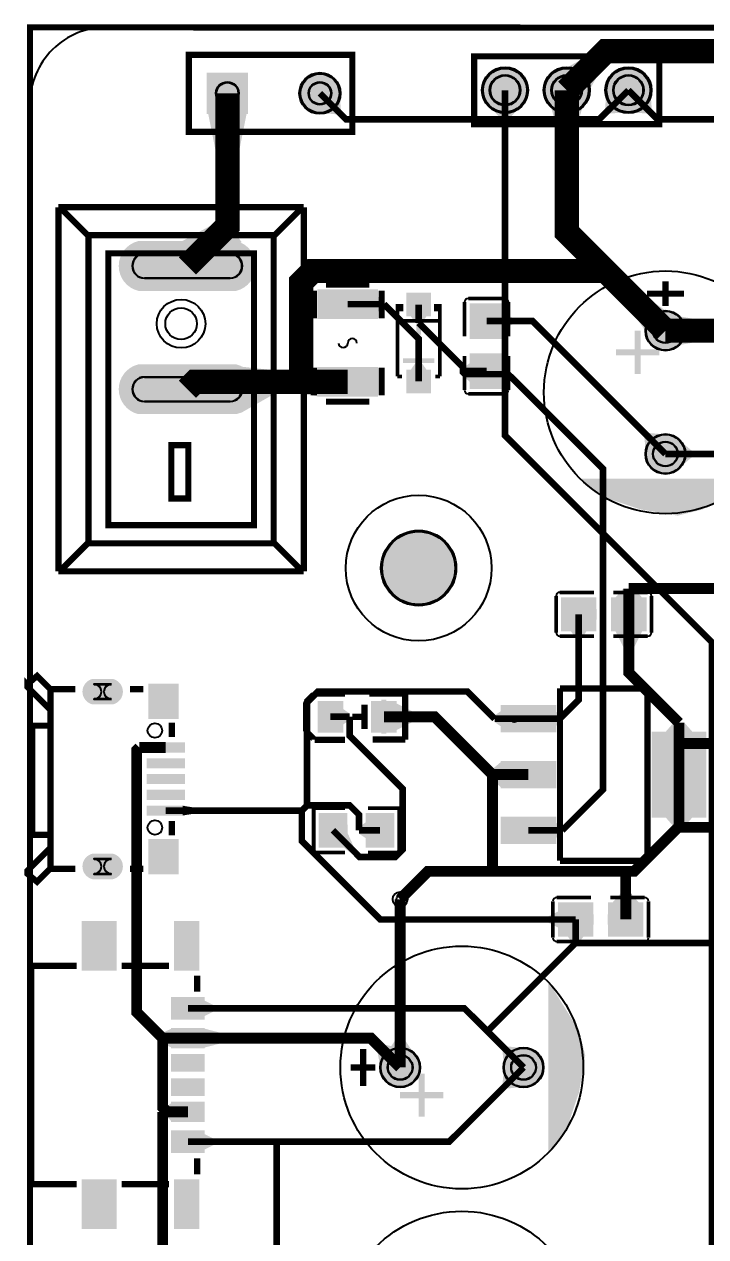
# Model space of a CAD drawing. Header units: millimetres. Extents: x 0 to 114, y -5 to 100.
# Drawn here: x -0.23 to 27.82, y 50.18 to 100.13 of the extents above; entities that cross this region are included whole.
import ezdxf

# ---------------------------------------------------------------- set-up
doc = ezdxf.new("R2010")
doc.units = ezdxf.units.MM
for name, color, linetype, true_color in [('BoardOutLine', 7, 'Continuous', 0xff00ff), ('BottomLayer', 7, 'Continuous', 0x0000ff), ('BottomSolderMaskLayer', 7, 'Continuous', 0xaa00ff), ('Document', 7, 'Continuous', 0xffffff), ('Hole', 7, 'Continuous', 0x222222), ('Multi-Layer', 7, 'Continuous', 0xc0c0c0), ('TopLayer', 7, 'Continuous', 0xff0000), ('TopPasteMaskLayer', 7, 'Continuous', 0x808080), ('TopSilkLayer', 7, 'Continuous', 0xffcc00), ('TopSolderMaskLayer', 7, 'Continuous', 0x800080)]:
    doc.layers.add(name, color=color, linetype=linetype, true_color=true_color)

msp = doc.modelspace()

# ---------------------------------------------------------------- hatches: boundary and pattern name
at = {"layer": 'BottomLayer'}
for points in [[(8.928074599999832, 96.48192540000002), (7.3279254000000265, 96.48192540000002), (7.6280619599998545, 94.9819283999999), (8.62805995999986, 94.9819283999999)], [(20.233058340000184, 96.81377639999994), (18.883061039999916, 96.81363923999993), (19.423123460000056, 96.18369383999993), (19.693125460000033, 96.18372177999993)], [(22.773058340000148, 96.81377639999994), (21.423061040000107, 96.81363923999993), (21.598125460000006, 96.18365827999992), (22.59812346000001, 96.18375987999991)], [(6.227000499999917, 91.16999799999996), (8.726794840000025, 91.13829625999995), (8.481613719999928, 91.46750819999988), (7.420955440000057, 91.82106095999995)], [(25.36356624000007, 87.45299755999997), (26.212195479999878, 88.30142106000005), (25.745544140000106, 88.62674679999998), (25.038354800000093, 87.91972764000002)], [(15.011308559999975, 63.881231139999954), (15.4688133599999, 63.881231139999954), (15.465066859999865, 63.66772889999993), (15.015055060000009, 63.66772889999993)], [(15.840029280000067, 57.67911501999993), (14.640031680000106, 57.67918359999999), (15.015055060000009, 58.23916215999998), (15.465066859999865, 58.23913421999998)]]:
    msp.add_hatch(color=256, dxfattribs=at).paths.add_polyline_path(points)
at = {"layer": 'BottomSolderMaskLayer'}
for points in [[(7.277099999999905, 98.13289999999995), (8.978899999999953, 98.13289999999995), (8.978899999999953, 96.43110000000001), (7.277099999999905, 96.43110000000001)], [(11.087099999999989, 97.28199999999993, 1), (12.788899999999988, 97.28199999999993, 1)], [(18.607201799999878, 97.40899999999999, 1), (20.50879819999988, 97.40899999999999, 1)], [(21.14720180000007, 97.40899999999999, 1), (23.04879820000007, 97.40899999999999, 1)], [(23.687201800000032, 97.40899999999999, 1), (25.588798200000035, 97.40899999999999, 1)], [(4.460070666666638, 89.14460199999996, -0.7853981633974483), (4.460070666666638, 91.19539799999995), (8.493929333333313, 91.19539799999995, -0.7853981633974483), (8.493929333333313, 89.14460199999996)], [(25.33660159999992, 87.50299999999993, 1), (26.987398399999922, 87.50299999999993, 1)], [(4.460070666666638, 84.06460199999992, -0.7853981633974483), (4.460070666666638, 86.11539799999991), (8.493929333333313, 86.11539799999991, -0.7853981633974483), (8.493929333333313, 84.06460199999992)], [(25.33660159999992, 82.423, 1), (26.987398399999922, 82.423, 1)], [(14.451203000000067, 77.72399999999993, 1), (17.552797000000066, 77.72399999999993, 1)], [(3.413709199999971, 73.15695299999993, -0.7853981633974483), (3.413709199999971, 72.10615499999994), (2.5730707999999822, 72.10615499999994, -0.7853981633974483), (2.5730707999999822, 73.15695299999993)], [(3.413709199999971, 65.95706899999993, -0.7853981633974483), (3.413709199999971, 64.90627099999995), (2.5730707999999822, 64.90627099999995, -0.7853981633974483), (2.5730707999999822, 65.95706899999993)], [(14.414601599999896, 57.14999999999998, 1), (16.065398399999896, 57.14999999999998, 1)], [(19.49460160000005, 57.14999999999998, 1), (21.14539840000005, 57.14999999999998, 1)]]:
    msp.add_hatch(color=256, dxfattribs=at).paths.add_polyline_path(points)
at = {"layer": 'Document'}
for points in [[(16.09801200000004, 88.10299879999991), (15.905987999999866, 88.10299879999991), (15.905987999999866, 87.3350044), (16.09801200000004, 87.3350044)], [(25.146000000000072, 87.50299999999993), (25.146000000000072, 85.72499999999991), (24.89199999999994, 85.72499999999991), (24.89199999999994, 87.50299999999993)], [(16.09801200000004, 85.88700119999999), (15.905987999999866, 85.88700119999999), (15.905987999999866, 86.65499559999989), (16.09801200000004, 86.65499559999989)], [(25.399999999999977, 86.74099999999999), (24.129999999999995, 86.74099999999999), (24.129999999999995, 86.48699999999997), (25.908000000000015, 86.48699999999997), (25.908000000000015, 86.74099999999999)], [(16.642003799999998, 86.17501179999988), (15.361996199999908, 86.17501179999988), (15.361996199999908, 86.36701039999991), (16.642003799999998, 86.36701039999991)], [(14.469541800000002, 72.29833139999994), (14.669541399999957, 72.29833139999994), (14.669541399999957, 70.89833420000002), (14.469541800000002, 70.89833420000002)], [(11.869546999999898, 71.5983581999999), (12.869544999999903, 71.5983581999999), (12.869544999999903, 71.74834520000002), (11.869546999999898, 71.74834520000002)], [(14.104188200000067, 71.5041496), (15.104186199999845, 71.5041496), (15.104186199999845, 71.6541365999999), (14.104188200000067, 71.6541365999999)], [(16.002000000000066, 56.38799999999992), (16.002000000000066, 55.11799999999994), (16.255999999999972, 55.11799999999994), (16.255999999999972, 56.89599999999996), (16.002000000000066, 56.89599999999996)], [(15.239999999999895, 56.1339999999999), (17.017999999999915, 56.1339999999999), (17.017999999999915, 55.879999999999995), (15.239999999999895, 55.879999999999995)]]:
    msp.add_hatch(color=256, dxfattribs=at).paths.add_polyline_path(points)
at = {"layer": 'Multi-Layer'}
for points in [[(7.327899999999886, 98.08209999999997), (8.928099999999972, 98.08209999999997), (8.928099999999972, 96.48189999999988), (7.327899999999886, 96.48189999999988)], [(11.137899999999988, 97.28199999999993, 1), (12.738099999999989, 97.28199999999993, 1)], [(4.477003999999965, 89.17000199999995, -0.7853981633974483), (4.477003999999965, 91.16999799999996), (8.476995999999986, 91.16999799999996, -0.7853981633974483), (8.476995999999986, 89.17000199999995)], [(25.36200159999992, 87.50299999999993, 1), (26.96199839999992, 87.50299999999993, 1)], [(4.477003999999965, 84.09000199999991, -0.7853981633974483), (4.477003999999965, 86.08999799999992), (8.476995999999986, 86.08999799999992, -0.7853981633974483), (8.476995999999986, 84.09000199999991)], [(25.36200159999992, 82.423, 1), (26.96199839999992, 82.423, 1)], [(3.3933891999998878, 73.13155299999994, -0.7853981633974483), (3.3933891999998878, 72.13155499999993), (2.593390799999952, 72.13155499999993, -0.7853981633974483), (2.593390799999952, 73.13155299999994)], [(3.3933891999998878, 65.93166899999994, -0.7853981633974483), (3.3933891999998878, 64.93167099999994), (2.593390799999952, 64.93167099999994, -0.7853981633974483), (2.593390799999952, 65.93166899999994)], [(14.440001599999896, 57.14999999999998, 1), (16.039998399999895, 57.14999999999998, 1)], [(19.52000160000005, 57.14999999999998, 1), (21.11999840000005, 57.14999999999998, 1)]]:
    msp.add_hatch(color=256, dxfattribs=at).paths.add_polyline_path(points)
at = {"layer": 'TopLayer'}
for points in [[(22.04167042000006, 98.30723289999992), (22.996230359999913, 97.35260691999997), (23.317982319999942, 97.92181583999991), (22.61090219999994, 98.62894675999996)], [(23.739767099999995, 97.46532958), (24.69439307999994, 96.51076963999992), (23.867082059999916, 96.44709946), (23.676155340000037, 96.63801348000004)], [(24.581736459999888, 96.51076202000002), (25.53622527999994, 97.46545658000002), (25.599953880000044, 96.63815064000005), (25.40905509999982, 96.44721121999987)], [(11.887959459999934, 96.48346717999993), (12.736525199999846, 97.33217007999997), (12.803756459999818, 96.6072870999999), (12.612852599999883, 96.41635275999988)], [(14.280997599999978, 89.19499559999997), (14.280997599999978, 87.9949979999999), (11.881002400000057, 87.9949979999999), (11.881002400000057, 89.19499559999997)], [(14.280989979999845, 88.93246627999997), (14.280989979999845, 88.25746127999992), (14.570273120000024, 88.45996277999996), (14.570273120000024, 88.72996477999993)], [(15.521990800000026, 88.11498759999995), (16.48200919999988, 88.11498759999995), (16.48200919999988, 89.04500859999996), (15.521990800000026, 89.04500859999996)], [(19.47100499999999, 87.192993), (18.120995000000107, 87.192993), (18.120995000000107, 88.60299779999991), (19.47100499999999, 88.60299779999991)], [(25.36356624000007, 87.45298739999998), (26.212185320000003, 88.30142359999991), (25.74553143999981, 88.62674171999993), (25.03834717999996, 87.91971239999998)], [(15.664558459999967, 88.11499268), (16.339563460000022, 88.11499268), (16.13706195999987, 87.82564603999992), (15.867059959999892, 87.82564603999992)], [(19.471058340000013, 88.2355182199999), (19.471058340000013, 87.56051321999996), (19.876061339999865, 87.76301471999989), (19.876061339999865, 88.03301671999998)], [(26.691183600000045, 86.90303168000003), (26.691115019999984, 88.10302927999999), (27.251118980000115, 88.00305995999986), (27.251177399999847, 87.00306195999997)], [(19.47100499999999, 86.54300699999999), (18.120995000000107, 86.54300699999999), (18.120995000000107, 85.13300219999996), (19.47100499999999, 85.13300219999996)], [(8.680399199999897, 84.11090620000004), (8.273602959999948, 86.0690937999999), (9.841773559999979, 85.89509618), (10.04951253999991, 84.89509817999988)], [(11.881010019999962, 84.79500947999998), (11.881010019999962, 85.99499945999992), (11.160559340000077, 85.89509618), (11.160559340000077, 84.89509817999988)], [(14.280997599999978, 85.995002), (14.280997599999978, 84.79500439999993), (11.881002400000057, 84.79500439999993), (11.881002400000057, 85.995002)], [(15.664558459999967, 85.87500732000001), (16.339563460000022, 85.87500732000001), (16.13706195999987, 86.16447587999994), (15.867059959999892, 86.16447587999994)], [(18.121002620000013, 86.17555027999992), (18.121002620000013, 85.50054527999998), (17.83190490000004, 85.70304678000002), (17.83190490000004, 85.97304877999989)], [(18.121002620000013, 86.04910907999988), (18.121002620000013, 85.37410407999994), (17.910906519999912, 85.57660557999998), (17.910906519999912, 85.84660757999995)], [(19.471058340000013, 85.37410407999994), (19.471058340000013, 86.04910907999988), (19.688347720000024, 85.84660757999995), (19.688347720000024, 85.57660557999998)], [(15.521990800000026, 85.87501239999995), (16.48200919999988, 85.87501239999995), (16.48200919999988, 84.94499139999994), (15.521990800000026, 84.94499139999994)], [(25.36356624000007, 82.37299248), (26.212190400000168, 83.22142359999998), (25.48741663999988, 83.28868279999995), (25.29647467999996, 83.09778401999995)], [(26.691183600000045, 81.82303167999999), (26.691115019999984, 83.02302928000006), (27.251139299999863, 82.55806195999992), (27.25115454000013, 82.28805995999994)], [(23.297007000000008, 76.4940049999999), (23.297007000000008, 75.14399500000002), (21.887002199999756, 75.14399500000002), (21.887002199999756, 76.4940049999999)], [(23.946992999999907, 76.4940049999999), (23.946992999999907, 75.14399500000002), (25.35699780000016, 75.14399500000002), (25.35699780000016, 76.4940049999999)], [(25.2145291999999, 76.49399738), (24.08949969999992, 76.49399738), (24.427009819999853, 76.87952366000002), (24.877021619999937, 76.87952366000002)], [(22.929611239999872, 75.14400261999992), (22.254606240000044, 75.14400261999992), (22.45710773999997, 74.84876571999996), (22.727109739999946, 74.84876571999996)], [(24.08949969999992, 75.14400261999992), (25.2145291999999, 75.14400261999992), (24.877021619999937, 74.46898491999991), (24.427009819999853, 74.46898491999991)], [(6.09338379999997, 72.93150259999993), (6.09338379999997, 71.53150540000001), (4.893386200000009, 71.53150540000001), (4.893386200000009, 72.93150259999993)], [(12.869417999999882, 70.9734674), (11.869419999999877, 70.9734674), (11.869419999999877, 72.2234522), (12.869417999999882, 72.2234522)], [(12.869415459999914, 71.93610961999991), (12.869415459999914, 71.26110461999997), (13.158825599999886, 71.46360612000001), (13.158825599999886, 71.73360811999987)], [(15.069566000000009, 70.9734674), (14.069568000000004, 70.9734674), (14.069568000000004, 72.2234522), (15.069566000000009, 72.2234522)], [(15.069591399999922, 72.16112059999989), (15.069591399999922, 71.03609109999991), (15.74460909999982, 71.37360121999995), (15.74460909999982, 71.82361301999993)], [(21.623197799999957, 72.06500699999992), (21.623197799999957, 70.96500919999994), (19.42320219999999, 70.96500919999994), (19.42320219999999, 72.06500699999992)], [(19.423186959999953, 71.17751322000004), (19.423186959999953, 71.85251821999998), (19.127825599999937, 71.65001671999994), (19.127825599999937, 71.38001471999985)], [(21.623238440000137, 71.85251821999998), (21.623238440000137, 71.17751322000004), (21.811010479999936, 71.38001471999985), (21.811010479999936, 71.65001671999994)], [(27.82079780000015, 67.46499080000001), (25.620802199999957, 67.46499080000001), (25.620802199999957, 70.96500919999994), (27.82079780000015, 70.96500919999994)], [(26.15833478000002, 70.96503205999988), (27.28336428, 70.96503205999988), (26.945856700000036, 71.35043641999994), (26.495844899999952, 71.35043641999994)], [(6.293383399999925, 70.53150740000001), (6.293383399999925, 70.13150819999987), (4.893386200000009, 70.13150819999987), (4.893386200000009, 70.53150740000001)], [(6.293383399999925, 69.8815214), (6.293383399999925, 69.48152219999997), (4.893386200000009, 69.48152219999997), (4.893386200000009, 69.8815214)], [(19.423186959999953, 68.66501887999993), (19.423186959999953, 69.76498112000002), (19.037907060000066, 69.44006686), (19.037907060000066, 68.99005506000003)], [(21.623197799999957, 69.76501159999987), (21.623197799999957, 68.66498839999997), (19.42320219999999, 68.66498839999997), (19.42320219999999, 69.76501159999987)], [(6.293383399999925, 69.23153539999987), (6.293383399999925, 68.83153619999996), (4.893386200000009, 68.83153619999996), (4.893386200000009, 69.23153539999987)], [(6.293383399999925, 68.58154939999997), (6.293383399999925, 68.18155020000006), (4.893386200000009, 68.18155020000006), (4.893386200000009, 68.58154939999997)], [(6.293383399999925, 67.93156339999996), (6.293383399999925, 67.53156419999993), (4.893386200000009, 67.53156419999993), (4.893386200000009, 67.93156339999996)], [(6.293383399999925, 67.93154307999998), (6.293383399999925, 67.53156674000002), (6.698386400000004, 67.59667963999993), (6.698386400000004, 67.86668163999991)], [(13.040410799999904, 67.60893259999989), (13.040410799999904, 66.23194779999994), (11.907875600000011, 66.23194779999994), (11.907875600000011, 67.60893259999989)], [(13.840409199999954, 67.60893259999989), (13.840409199999954, 66.23194779999994), (14.972944400000074, 66.23194779999994), (14.972944400000074, 67.60893259999989)], [(21.623197799999957, 67.46499080000001), (21.623197799999957, 66.36499300000003), (19.42320219999999, 66.36499300000003), (19.42320219999999, 67.46499080000001)], [(27.28336428, 67.46496793999995), (26.15833478000002, 67.46496793999995), (26.495844899999952, 67.07968803999995), (26.945856700000036, 67.07968803999995)], [(13.84039650000011, 67.2578817399999), (13.84039650000011, 66.58287673999996), (13.545157059999951, 66.78537824), (13.545157059999951, 67.05538023999986)], [(21.623238440000137, 67.25255027999992), (21.623238440000137, 66.57754527999998), (21.912709540000037, 66.78004678000002), (21.912709540000037, 67.05004877999988)], [(6.09338379999997, 66.53151539999999), (6.09338379999997, 65.13151819999996), (4.893386200000009, 65.13151819999996), (4.893386200000009, 66.53151539999999)], [(13.040382860000022, 66.89131909999992), (12.896047359999898, 66.23192747999997), (13.249793159999967, 65.95394479999993), (13.318365539999945, 66.26721315999987)], [(15.544467260000033, 64.06386475999989), (15.220970319999992, 64.38737693999997), (15.374592059999827, 64.53569261999996), (15.692790559999935, 64.21747887999993)], [(25.08752919999995, 63.92099738000002), (23.962499699999967, 63.92099738000002), (24.3000098199999, 64.30652366000004), (24.750021619999984, 64.30652366000004)], [(21.76003521999985, 62.908558459999995), (21.76003521999985, 63.58356345999994), (21.35503222, 63.3810619599999), (21.35503222, 63.11105995999992)], [(23.170007000000055, 63.92100499999992), (23.170007000000055, 62.57099500000004), (21.760002199999803, 62.57099500000004), (21.760002199999803, 63.92100499999992)], [(23.819992999999954, 63.92100499999992), (23.819992999999954, 62.57099500000004), (25.22999779999998, 62.57099500000004), (25.22999779999998, 63.92100499999992)], [(2.1493734000000586, 63.15951300000006), (3.549370599999861, 63.15951300000006), (3.549370599999861, 61.15951699999994), (2.1493734000000586, 61.15951699999994)], [(5.94936580000001, 63.15951300000006), (6.949363800000015, 63.15951300000006), (6.949363800000015, 61.15951699999994), (5.94936580000001, 61.15951699999994)], [(22.80261123999992, 62.571002619999945), (22.12760624000009, 62.571002619999945), (22.330107740000017, 62.27576571999987), (22.600109739999994, 62.27576571999987)], [(7.14936339999997, 60.039503999999965), (7.14936339999997, 59.13950579999994), (5.849340599999891, 59.13950579999994), (5.849340599999891, 60.039503999999965)], [(7.1493938799998205, 59.92698199999995), (7.1493938799998205, 59.25197700000001), (7.554396879999899, 59.45447849999994), (7.554396879999899, 59.72448049999991)], [(5.849317739999947, 57.95950054000002), (5.849317739999947, 58.75951418), (5.4641013399999565, 58.58460723999997), (5.4641013399999565, 58.13459544)], [(7.14936339999997, 58.7595217999999), (7.14936339999997, 57.959523399999966), (5.849340599999891, 57.959523399999966), (5.849340599999891, 58.7595217999999)], [(7.1493938799998205, 58.75951418), (7.1493938799998205, 57.95950054000002), (7.824411579999946, 58.13459544), (7.824411579999946, 58.58460723999997)], [(14.441568780000011, 57.09996707999994), (15.290162460000033, 57.948423599999956), (14.629033479999975, 58.07929709999996), (14.310801959999822, 57.76111637999986)], [(19.5215637, 57.10004835999996), (20.370243739999864, 57.948418519999905), (19.645475059999967, 58.015728519999925), (19.45452039999998, 57.82484244)], [(7.14936339999997, 57.68952139999999), (7.14936339999997, 56.98952279999992), (5.849340599999891, 56.98952279999992), (5.849340599999891, 57.68952139999999)], [(19.52156877999994, 57.200065939999945), (20.370129439999914, 56.35157385999992), (19.645350599999915, 56.28436799999997), (19.454423880000036, 56.475282019999895)], [(7.14936339999997, 56.689523399999985), (7.14936339999997, 55.989499399999886), (5.849340599999891, 55.989499399999886), (5.849340599999891, 56.689523399999985)], [(5.849317739999947, 54.91950153999994), (5.849317739999947, 55.71951263999995), (5.650816740000096, 55.54448123999998), (5.650816740000096, 55.09446944000001)], [(7.14936339999997, 55.71949740000002), (7.14936339999997, 54.91949899999997), (5.849340599999891, 54.91949899999997), (5.849340599999891, 55.71949740000002)], [(7.14936339999997, 54.53951499999994), (7.14936339999997, 53.63949139999988), (5.849340599999891, 53.63949139999988), (5.849340599999891, 54.53951499999994)], [(7.1493938799998205, 54.42709967999997), (7.1493938799998205, 53.75209468000003), (7.554396879999899, 53.95459618000007), (7.554396879999899, 54.22459817999993)], [(2.1493734000000586, 52.51950379999994), (3.549370599999861, 52.51950379999994), (3.549370599999861, 50.51950779999993), (2.1493734000000586, 50.51950779999993)], [(5.94936580000001, 52.51950379999994), (6.949363800000015, 52.51950379999994), (6.949363800000015, 50.51950779999993), (5.94936580000001, 50.51950779999993)]]:
    msp.add_hatch(color=256, dxfattribs=at).paths.add_polyline_path(points)
at = {"layer": 'TopPasteMaskLayer'}
for points in [[(14.280997599999978, 89.19499559999997), (14.280997599999978, 87.9949979999999), (11.881002400000057, 87.9949979999999), (11.881002400000057, 89.19499559999997)], [(15.521990800000026, 88.11498759999995), (16.48200919999988, 88.11498759999995), (16.48200919999988, 89.04500859999996), (15.521990800000026, 89.04500859999996)], [(19.012001599999962, 87.16050640000003), (18.57999839999991, 87.16050640000003), (18.120995000000107, 87.639906), (18.120995000000107, 88.50299799999993), (18.220994799999858, 88.60299779999991), (19.371005200000013, 88.60299779999991), (19.47100499999999, 88.50299799999993), (19.47100499999999, 87.639906)], [(19.012001599999962, 86.57549359999996), (18.57999839999991, 86.57549359999996), (18.120995000000107, 86.09609399999988), (18.120995000000107, 85.23300199999994), (18.220994799999858, 85.13300219999996), (19.371005200000013, 85.13300219999996), (19.47100499999999, 85.23300199999994), (19.47100499999999, 86.09609399999988)], [(14.280997599999978, 85.995002), (14.280997599999978, 84.79500439999993), (11.881002400000057, 84.79500439999993), (11.881002400000057, 85.995002)], [(15.521990800000026, 85.87501239999995), (16.48200919999988, 85.87501239999995), (16.48200919999988, 84.94499139999994), (15.521990800000026, 84.94499139999994)], [(23.329493599999864, 76.03500159999987), (23.329493599999864, 75.60299840000005), (22.850094000000013, 75.14399500000002), (21.98700199999996, 75.14399500000002), (21.887002199999756, 75.24399479999988), (21.887002199999756, 76.39400520000004), (21.98700199999996, 76.4940049999999), (22.850094000000013, 76.4940049999999)], [(23.91450640000005, 76.03500159999987), (23.91450640000005, 75.60299840000005), (24.3939059999999, 75.14399500000002), (25.256997999999953, 75.14399500000002), (25.35699780000016, 75.24399479999988), (25.35699780000016, 76.39400520000004), (25.256997999999953, 76.4940049999999), (24.3939059999999, 76.4940049999999)], [(6.09338379999997, 72.93150259999993), (6.09338379999997, 71.53150540000001), (4.893386200000009, 71.53150540000001), (4.893386200000009, 72.93150259999993)], [(12.869417999999882, 70.9734674), (11.869419999999877, 70.9734674), (11.869419999999877, 72.2234522), (12.869417999999882, 72.2234522)], [(15.069566000000009, 70.9734674), (14.069568000000004, 70.9734674), (14.069568000000004, 72.2234522), (15.069566000000009, 72.2234522)], [(21.623197799999957, 72.06500699999992), (21.623197799999957, 70.96500919999994), (19.42320219999999, 70.96500919999994), (19.42320219999999, 72.06500699999992)], [(27.82079780000015, 67.46499080000001), (25.620802199999957, 67.46499080000001), (25.620802199999957, 70.96500919999994), (27.82079780000015, 70.96500919999994)], [(6.293383399999925, 70.53150740000001), (6.293383399999925, 70.13150819999987), (4.893386200000009, 70.13150819999987), (4.893386200000009, 70.53150740000001)], [(6.293383399999925, 69.8815214), (6.293383399999925, 69.48152219999997), (4.893386200000009, 69.48152219999997), (4.893386200000009, 69.8815214)], [(21.623197799999957, 69.76501159999987), (21.623197799999957, 68.66498839999997), (19.42320219999999, 68.66498839999997), (19.42320219999999, 69.76501159999987)], [(6.293383399999925, 69.23153539999987), (6.293383399999925, 68.83153619999996), (4.893386200000009, 68.83153619999996), (4.893386200000009, 69.23153539999987)], [(6.293383399999925, 68.58154939999997), (6.293383399999925, 68.18155020000006), (4.893386200000009, 68.18155020000006), (4.893386200000009, 68.58154939999997)], [(6.293383399999925, 67.93156339999996), (6.293383399999925, 67.53156419999993), (4.893386200000009, 67.53156419999993), (4.893386200000009, 67.93156339999996)], [(13.080415799999969, 67.14075979999996), (13.080415799999969, 66.70012059999999), (12.695351799999912, 66.23194779999994), (12.007875399999989, 66.23194779999994), (11.907875600000011, 66.33194759999992), (11.907875600000011, 67.50893279999991), (12.007875399999989, 67.60893259999989), (12.695351799999912, 67.60893259999989)], [(13.800404199999889, 67.14075979999996), (13.800404199999889, 66.70012059999999), (14.185468199999946, 66.23194779999994), (14.872944600000096, 66.23194779999994), (14.972944400000074, 66.33194759999992), (14.972944400000074, 67.50893279999991), (14.872944600000096, 67.60893259999989), (14.185468199999946, 67.60893259999989)], [(21.623197799999957, 67.46499080000001), (21.623197799999957, 66.36499300000003), (19.42320219999999, 66.36499300000003), (19.42320219999999, 67.46499080000001)], [(6.09338379999997, 66.53151539999999), (6.09338379999997, 65.13151819999996), (4.893386200000009, 65.13151819999996), (4.893386200000009, 66.53151539999999)], [(23.20249359999991, 63.462001599999894), (23.20249359999991, 63.029998399999954), (22.72309400000006, 62.57099500000004), (21.86000200000001, 62.57099500000004), (21.760002199999803, 62.6709947999999), (21.760002199999803, 63.821005199999945), (21.86000200000001, 63.92100499999992), (22.72309400000006, 63.92100499999992)], [(23.787506400000098, 63.462001599999894), (23.787506400000098, 63.029998399999954), (24.26690599999995, 62.57099500000004), (25.129998, 62.57099500000004), (25.22999779999998, 62.6709947999999), (25.22999779999998, 63.821005199999945), (25.129998, 63.92100499999992), (24.26690599999995, 63.92100499999992)], [(2.1493734000000586, 63.15951300000006), (3.549370599999861, 63.15951300000006), (3.549370599999861, 61.15951699999994), (2.1493734000000586, 61.15951699999994)], [(5.94936580000001, 63.15951300000006), (6.949363800000015, 63.15951300000006), (6.949363800000015, 61.15951699999994), (5.94936580000001, 61.15951699999994)], [(7.14936339999997, 60.039503999999965), (7.14936339999997, 59.13950579999994), (5.849340599999891, 59.13950579999994), (5.849340599999891, 60.039503999999965)], [(7.14936339999997, 58.7595217999999), (7.14936339999997, 57.959523399999966), (5.849340599999891, 57.959523399999966), (5.849340599999891, 58.7595217999999)], [(7.14936339999997, 57.68952139999999), (7.14936339999997, 56.98952279999992), (5.849340599999891, 56.98952279999992), (5.849340599999891, 57.68952139999999)], [(7.14936339999997, 56.689523399999985), (7.14936339999997, 55.989499399999886), (5.849340599999891, 55.989499399999886), (5.849340599999891, 56.689523399999985)], [(7.14936339999997, 55.71949740000002), (7.14936339999997, 54.91949899999997), (5.849340599999891, 54.91949899999997), (5.849340599999891, 55.71949740000002)], [(7.14936339999997, 54.53951499999994), (7.14936339999997, 53.63949139999988), (5.849340599999891, 53.63949139999988), (5.849340599999891, 54.53951499999994)], [(2.1493734000000586, 52.51950379999994), (3.549370599999861, 52.51950379999994), (3.549370599999861, 50.51950779999993), (2.1493734000000586, 50.51950779999993)], [(5.94936580000001, 52.51950379999994), (6.949363800000015, 52.51950379999994), (6.949363800000015, 50.51950779999993), (5.94936580000001, 50.51950779999993)]]:
    msp.add_hatch(color=256, dxfattribs=at).paths.add_polyline_path(points)
at = {"layer": 'TopSilkLayer'}
for points in [[(15.049601599999846, 88.29499739999994), (15.369590800000083, 88.29499739999994), (15.369590800000083, 88.59979739999994), (15.049601599999846, 88.59979739999994)], [(16.95439840000006, 88.29499739999994), (16.634409199999823, 88.29499739999994), (16.634409199999823, 88.59979739999994), (16.95439840000006, 88.59979739999994)], [(29.71799999999996, 81.40699999999993), (22.60599999999988, 81.40699999999993), (23.621999999999957, 80.64499999999998), (25.146000000000072, 80.13699999999994), (26.66999999999996, 79.88299999999992), (27.686000000000035, 80.13699999999994)], [(21.3359999999999, 60.705999999999904), (21.3359999999999, 53.59399999999994), (22.09800000000007, 54.6099999999999), (22.60599999999988, 56.1339999999999), (22.860000000000014, 57.6579999999999), (22.60599999999988, 58.67399999999998)]]:
    msp.add_hatch(color=256, dxfattribs=at).paths.add_polyline_path(points)
at = {"layer": 'TopSolderMaskLayer'}
for points in [[(7.277099999999905, 98.13289999999995), (8.978899999999953, 98.13289999999995), (8.978899999999953, 96.43110000000001), (7.277099999999905, 96.43110000000001)], [(11.087099999999989, 97.28199999999993, 1), (12.788899999999988, 97.28199999999993, 1)], [(18.607201799999878, 97.40899999999999, 1), (20.50879819999988, 97.40899999999999, 1)], [(21.14720180000007, 97.40899999999999, 1), (23.04879820000007, 97.40899999999999, 1)], [(23.687201800000032, 97.40899999999999, 1), (25.588798200000035, 97.40899999999999, 1)], [(4.460070666666638, 89.14460199999996, -0.7853981633974483), (4.460070666666638, 91.19539799999995), (8.493929333333313, 91.19539799999995, -0.7853981633974483), (8.493929333333313, 89.14460199999996)], [(14.331797599999959, 89.20769667526883), (14.331797599999959, 87.98229907526866), (11.830202400000076, 87.98229907526866), (11.830202400000076, 89.20769667526883)], [(15.495770818572169, 88.0903826310888), (16.508229181427737, 88.0903826310888), (16.508229181427737, 89.06961760119066), (15.495770818572169, 89.06961760119066)], [(19.495324246288988, 87.16646517309493), (18.096675753710883, 87.16646517309493), (18.096675753710883, 88.62952753847594), (19.495324246288988, 88.62952753847594)], [(25.33660159999992, 87.50299999999993, 1), (26.987398399999922, 87.50299999999993, 1)], [(19.495324246288988, 86.56953482690494), (18.096675753710883, 86.56953482690494), (18.096675753710883, 85.10647246152394), (19.495324246288988, 85.10647246152394)], [(4.460070666666638, 84.06460199999992, -0.7853981633974483), (4.460070666666638, 86.11539799999991), (8.493929333333313, 86.11539799999991, -0.7853981633974483), (8.493929333333313, 84.06460199999992)], [(14.331797599999959, 86.00770092473124), (14.331797599999959, 84.78230332473106), (11.830202400000076, 84.78230332473106), (11.830202400000076, 86.00770092473124)], [(15.495770818572169, 85.8996173689111), (16.508229181427737, 85.8996173689111), (16.508229181427737, 84.92038239880935), (15.495770818572169, 84.92038239880935)], [(25.33660159999992, 82.423, 1), (26.987398399999922, 82.423, 1)], [(14.451203000000067, 77.72399999999993, 1), (17.552797000000066, 77.72399999999993, 1)], [(23.322406084882573, 76.51940499999989), (23.322406084882573, 75.11859500000003), (21.86160128488234, 75.11859500000003), (21.86160128488234, 76.51940499999989)], [(23.92159391511734, 76.51940499999989), (23.92159391511734, 75.11859500000003), (25.382398715117574, 75.11859500000003), (25.382398715117574, 76.51940499999989)], [(3.413709199999971, 73.15695299999993, -0.7853981633974483), (3.413709199999971, 72.10615499999994), (2.5730707999999822, 72.10615499999994, -0.7853981633974483), (2.5730707999999822, 73.15695299999993)], [(6.115150620276495, 72.96113593333325), (6.115150620276495, 71.50187206666658), (4.871610163133596, 71.50187206666658), (4.871610163133596, 72.96113593333325)], [(12.89481154838711, 70.94806481938099), (11.844013548387125, 70.94806481938099), (11.844013548387125, 72.24884858713358), (12.89481154838711, 72.24884858713358)], [(15.094959548387237, 70.94806481938099), (14.044161548387024, 70.94806481938099), (14.044161548387024, 72.24884858713358), (15.094959548387237, 72.24884858713358)], [(21.67399779999994, 72.0777078797654), (21.67399779999994, 70.95231007976543), (19.37240220000001, 70.95231007976543), (19.37240220000001, 72.0777078797654)], [(27.84619780000014, 67.43959061566818), (25.595402199999967, 67.43959061566818), (25.595402199999967, 70.99040938433177), (27.84619780000014, 70.99040938433177)], [(6.382289851612654, 70.53876177788015), (6.382289851612654, 70.12424829216582), (4.804492651612804, 70.12424829216582), (4.804492651612804, 70.53876177788015)], [(6.382289851612654, 69.88877577788014), (6.382289851612654, 69.4742622921658), (4.804492651612804, 69.4742622921658), (4.804492651612804, 69.88877577788014)], [(21.67399779999994, 69.77771189325506), (21.67399779999994, 68.65228810674489), (19.37240220000001, 68.65228810674489), (19.37240220000001, 69.77771189325506)], [(6.382289851612654, 69.23878977788002), (6.382289851612654, 68.82427629216579), (4.804492651612804, 68.82427629216579), (4.804492651612804, 69.23878977788002)], [(6.382289851612654, 68.58880377788012), (6.382289851612654, 68.17429029216589), (4.804492651612804, 68.17429029216589), (4.804492651612804, 68.58880377788012)], [(6.382289851612654, 67.9388177778801), (6.382289851612654, 67.52430429216577), (4.804492651612804, 67.52430429216577), (4.804492651612804, 67.9388177778801)], [(13.065808521360054, 67.63433494261153), (13.065808521360054, 66.20655107965615), (11.882473321359953, 66.20655107965615), (11.882473321359953, 67.63433494261153)], [(13.815011478639803, 67.63433494261153), (13.815011478639803, 66.20655107965615), (14.998346678640132, 66.20655107965615), (14.998346678640132, 67.63433494261153)], [(21.67399779999994, 67.47768992023452), (21.67399779999994, 66.35229212023455), (19.37240220000001, 66.35229212023455), (19.37240220000001, 67.47768992023452)], [(6.115150620276495, 66.56115088387094), (6.115150620276495, 65.10188701720415), (4.871610163133596, 65.10188701720415), (4.871610163133596, 66.56115088387094)], [(3.413709199999971, 65.95706899999993, -0.7853981633974483), (3.413709199999971, 64.90627099999995), (2.5730707999999822, 64.90627099999995, -0.7853981633974483), (2.5730707999999822, 65.95706899999993)], [(23.19540608488262, 63.94640499999991), (23.19540608488262, 62.54559500000005), (21.734601284882388, 62.54559500000005), (21.734601284882388, 63.94640499999991)], [(23.79459391511739, 63.94640499999991), (23.79459391511739, 62.54559500000005), (25.255398715117394, 62.54559500000005), (25.255398715117394, 63.94640499999991)], [(2.123973400000068, 63.18491622580643), (3.5747705999998516, 63.18491622580643), (3.5747705999998516, 61.13412022580644), (2.123973400000068, 61.13412022580644)], [(5.9239683806450785, 63.18491622580643), (6.974766380645065, 63.18491622580643), (6.974766380645065, 61.13412022580644), (5.9239683806450785, 61.13412022580644)], [(7.186053005734834, 60.05709208933001), (7.186053005734834, 59.121924658560715), (5.812650994265255, 59.121924658560715), (5.812650994265255, 60.05709208933001)], [(7.190639206451692, 58.77515157667483), (7.190639206451692, 57.94389163821347), (5.808064793548397, 57.94389163821347), (5.808064793548397, 58.77515157667483)], [(14.414601599999896, 57.14999999999998, 1), (16.065398399999896, 57.14999999999998, 1)], [(19.49460160000005, 57.14999999999998, 1), (21.14539840000005, 57.14999999999998, 1)], [(7.19653575023051, 57.70319981191062), (7.19653575023051, 56.97584736575675), (5.802168249769579, 56.97584736575675), (5.802168249769579, 57.70319981191062)], [(7.19653575023051, 56.70320181191062), (7.19653575023051, 55.975822973200934), (5.802168249769579, 55.975822973200934), (5.802168249769579, 56.70320181191062)], [(7.190639206451692, 55.7351311468982), (7.190639206451692, 54.90387120843661), (5.808064793548397, 54.90387120843661), (5.808064793548397, 55.7351311468982)], [(7.186053005734834, 54.55709812655073), (7.186053005734834, 53.62190430322573), (5.812650994265255, 53.62190430322573), (5.812650994265255, 54.55709812655073)], [(2.123973400000068, 52.544901864515964), (3.5747705999998516, 52.544901864515964), (3.5747705999998516, 50.49410586451609), (2.123973400000068, 50.49410586451609)], [(5.9239683806450785, 52.544901864515964), (6.974766380645065, 52.544901864515964), (6.974766380645065, 50.49410586451609), (5.9239683806450785, 50.49410586451609)]]:
    msp.add_hatch(color=256, dxfattribs=at).paths.add_polyline_path(points)

# ---------------------------------------------------------------- linework, layer by layer
at = {"layer": 'BoardOutLine', "const_width": 0.254}
msp.add_lwpolyline([(0, 99.99979999999994), (100.20300000000009, 99.94899999999996), (100.07599999999991, 0), (0, 0), (0, 99.99979999999994)], close=True, dxfattribs=at)
at = {"layer": 'BoardOutLine'}
msp.add_arc((3.1531537589838763, 96.84623706390482), 3.1538418000000004, 89.60311661213316, 179.93169693503415, dxfattribs=at)
at = {"layer": 'BottomLayer'}
for points, const_width in [([(26.162076199999888, 87.50305079999998), (22.09807619999981, 91.56705079999995), (22.09807619999981, 97.40905079999993)], 0.9999979999999999), ([(8.128000000000043, 97.28199999999993), (8.128000000000043, 91.82099999999991), (6.476999999999975, 90.16999999999996)], 0.9999979999999999), ([(19.558076199999846, 97.40905079999993), (19.558076199999846, 83.1850508), (28.077236199999902, 74.66589079999994), (28.077236199999902, 39.74927279999997), (29.599458199999958, 38.227050799999915)], 0.27000199999999996), ([(15.24007620000009, 57.15005079999992), (15.24007620000009, 64.08298079999997)], 0.4500118)]:
    msp.add_lwpolyline(points, dxfattribs=dict(at, const_width=const_width))
at = {"layer": 'BottomSolderMaskLayer'}
for points in [[(8.241877204300977, 90.6742323333333), (4.712122795698974, 90.6742323333333)], [(8.241877204300977, 89.66576766666662), (4.712122795698974, 89.66576766666662)], [(8.241877204300977, 85.59423233333325), (4.712122795698974, 85.59423233333325)], [(8.241877204300977, 84.58576766666658), (4.712122795698974, 84.58576766666658)], [(3.3611025741935237, 72.94671504946234), (2.6255439741935334, 72.94671504946234)], [(3.3611025741935237, 72.31623624946235), (2.6255439741935334, 72.31623624946235)], [(3.3611025741935237, 65.74672658207885), (2.6255439741935334, 65.74672658207885)], [(3.3611025741935237, 65.11624778207886), (2.6255439741935334, 65.11624778207886)]]:
    msp.add_lwpolyline(points, close=True, dxfattribs=at)
for centre, radius in [((11.937999999999988, 97.28199999999993), 0.8509), ((19.55799999999988, 97.40899999999999), 0.9507981999999999), ((19.55799999999988, 97.40899999999999), 0.6338117992831541), ((22.09800000000007, 97.40899999999999), 0.9507981999999999), ((22.09800000000007, 97.40899999999999), 0.6338117992831541), ((24.638000000000034, 97.40899999999999), 0.9507981999999999), ((24.638000000000034, 97.40899999999999), 0.6338117992831541), ((8.128000000000043, 97.28199999999993), 0.4727222222222222), ((11.937999999999988, 97.28199999999993), 0.4727222222222222), ((26.16199999999992, 87.50299999999993), 0.8253983999999999), ((26.16199999999992, 87.50299999999993), 0.5158739999999999), ((26.16199999999992, 82.423), 0.8253983999999999), ((26.16199999999992, 82.423), 0.5158739999999999), ((16.002000000000066, 77.72399999999993), 1.5507970000000002), ((16.002177799999913, 77.72394919999999), 1.5507970000000002), ((15.239999999999895, 57.14999999999998), 0.8253983999999999), ((20.32000000000005, 57.14999999999998), 0.8253983999999999), ((15.239999999999895, 57.14999999999998), 0.5158739999999999), ((20.32000000000005, 57.14999999999998), 0.5158739999999999)]:
    msp.add_circle(centre, radius, dxfattribs=at)
for centre, radius, start, end in [((4.712122795698974, 90.16999999999996), 0.5042323333333333, 90, 270), ((8.241877204300977, 90.16999999999996), 0.5042323333333333, 270, 90), ((4.712122795698974, 85.08999999999992), 0.5042323333333333, 90, 270), ((8.241877204300977, 85.08999999999992), 0.5042323333333333, 270, 90), ((2.6255439741935334, 72.63147564946235), 0.3152394, 270, 450), ((3.3611025741935237, 72.63147564946235), 0.3152394, 450, 270), ((2.6255439741935334, 65.43148718207885), 0.3152394, 270, 450), ((3.3611025741935237, 65.43148718207885), 0.3152394, 450, 270)]:
    msp.add_arc(centre, radius, start, end, dxfattribs=at)
at = {"layer": 'Document'}
msp.add_circle((19.938999999999965, 71.50099999999998), 0.127, dxfattribs=at)
at = {"layer": 'Hole'}
msp.add_circle((15.239999999999895, 64.08292999999992), 0.15001240000000002, dxfattribs=at)
at = {"layer": 'Multi-Layer'}
for points in [[(8.227060000000051, 90.66999899999996), (4.7269399999998996, 90.66999899999996)], [(8.227060000000051, 89.67000099999996), (4.7269399999998996, 89.67000099999996)], [(8.227060000000051, 85.58999899999992), (4.7269399999998996, 85.58999899999992)], [(8.227060000000051, 84.59000099999992), (4.7269399999998996, 84.59000099999992)], [(3.3433257999998887, 72.93147719999997), (2.6433272000000443, 72.93147719999997)], [(3.3433257999998887, 72.33147839999997), (2.6433272000000443, 72.33147839999997)], [(3.3433257999998887, 65.73149159999998), (2.6433272000000443, 65.73149159999998)], [(3.3433257999998887, 65.13149279999998), (2.6433272000000443, 65.13149279999998)]]:
    msp.add_lwpolyline(points, close=True, dxfattribs=at)
for centre, radius in [((11.937999999999988, 97.28199999999993), 0.8001), ((19.55799999999988, 97.40899999999999), 0.8999982), ((19.55799999999988, 97.40899999999999), 0.599948), ((22.09800000000007, 97.40899999999999), 0.8999982), ((22.09800000000007, 97.40899999999999), 0.599948), ((24.638000000000034, 97.40899999999999), 0.8999982), ((24.638000000000034, 97.40899999999999), 0.599948), ((8.128000000000043, 97.28199999999993), 0.4445), ((11.937999999999988, 97.28199999999993), 0.4445), ((26.16199999999992, 87.50299999999993), 0.7999984), ((26.16199999999992, 87.50299999999993), 0.49999899999999997), ((26.16199999999992, 82.423), 0.7999984), ((26.16199999999992, 82.423), 0.49999899999999997), ((16.002000000000066, 77.72399999999993), 1.499997), ((16.002177799999913, 77.72394919999999), 1.499997), ((5.143500000000017, 71.031608), 0.2999994), ((5.143500000000017, 67.03161599999999), 0.2999994), ((15.239999999999895, 64.08292999999992), 0.30500320000000003), ((15.239999999999895, 57.14999999999998), 0.7999984), ((20.32000000000005, 57.14999999999998), 0.7999984), ((15.239999999999895, 57.14999999999998), 0.49999899999999997), ((20.32000000000005, 57.14999999999998), 0.49999899999999997)]:
    msp.add_circle(centre, radius, dxfattribs=at)
for centre, radius, start, end in [((4.7269399999998996, 90.16999999999996), 0.49999899999999997, 90, 270), ((8.227060000000051, 90.16999999999996), 0.49999899999999997, 270, 90), ((4.7269399999998996, 85.08999999999992), 0.49999899999999997, 90, 270), ((8.227060000000051, 85.08999999999992), 0.49999899999999997, 270, 90), ((2.6433272000000443, 72.63147779999997), 0.2999994, 270, 450), ((3.3433257999998887, 72.63147779999997), 0.2999994, 450, 270), ((2.6433272000000443, 65.43149219999998), 0.2999994, 270, 450), ((3.3433257999998887, 65.43149219999998), 0.2999994, 450, 270)]:
    msp.add_arc(centre, radius, start, end, dxfattribs=at)
at = {"layer": 'TopLayer'}
for points, const_width in [([(33.020076199999835, 97.40905079999993), (31.40946220000012, 99.01966479999987), (23.708690199999978, 99.01966479999987), (22.09807619999981, 97.40905079999993)], 0.9999979999999999), ([(11.938076199999955, 97.28205079999998), (13.00665420000007, 96.21347279999998), (23.442498199999932, 96.21347279999998), (24.6380762, 97.40905079999993)], 0.27000199999999996), ([(35.5600761999998, 97.40905079999993), (34.36449819999996, 96.21347279999998), (25.83365420000007, 96.21347279999998), (24.6380762, 97.40905079999993)], 0.27000199999999996), ([(11.160582200000022, 85.3951047999999), (11.160582200000022, 89.47942479999995), (11.642166200000133, 89.96100879999995), (23.704118199999925, 89.96100879999995), (26.162076199999888, 87.50305079999998)], 0.9999979999999999), ([(13.081000000000017, 88.59519999999998), (14.5694400000001, 88.59519999999998)], 0.27000199999999996), ([(16.002076200000033, 86.1644708), (16.002076200000033, 87.16319880000003), (14.570278199999962, 88.59499679999999)], 0.27000199999999996), ([(16.002000000000066, 88.57995999999991), (16.002000000000066, 87.82557999999995)], 0.27000199999999996), ([(17.83189219999997, 85.83808079999994), (17.83189219999997, 85.99581480000006), (16.002076200000033, 87.82563079999989)], 0.27000199999999996), ([(18.795999999999935, 87.89923999999996), (20.688299999999913, 87.89923999999996), (26.16199999999992, 82.423)], 0.27000199999999996), ([(37.08407619999991, 87.50305079999998), (26.162076199999888, 87.50305079999998)], 0.9999979999999999), ([(16.002000000000066, 85.41003999999998), (16.002000000000066, 86.16441999999995)], 0.27000199999999996), ([(18.795999999999935, 85.83929999999987), (17.83079999999984, 85.83929999999987)], 0.27000199999999996), ([(21.912656200000015, 66.91508079999994), (23.593374200000085, 68.5957987999999), (23.593374200000085, 81.80659279999986), (19.688378199999875, 85.71158879999996), (17.910886199999936, 85.71158879999996), (17.83189219999997, 85.79058280000004), (17.83189219999997, 85.83808079999994)], 0.27000199999999996), ([(11.160760000000096, 85.39479999999992), (6.781799999999862, 85.39479999999992), (6.476999999999975, 85.08999999999992)], 0.9999979999999999), ([(13.081000000000017, 85.39479999999992), (11.160760000000096, 85.39479999999992)], 0.9999979999999999), ([(37.08407619999991, 82.42305079999994), (26.162076199999888, 82.42305079999994)], 0.27000199999999996), ([(35.19304619999991, 76.87950079999996), (24.652046199999972, 76.87950079999996)], 0.4500118), ([(24.653239999999983, 75.81899999999996), (24.653239999999983, 76.88071999999988)], 0.4500118), ([(22.593299999999886, 75.81899999999996), (22.593299999999886, 74.84871999999996)], 0.27000199999999996), ([(24.653239999999983, 75.81899999999996), (24.653239999999983, 73.41870000000006), (26.72079999999994, 71.35113999999987)], 0.4500118), ([(21.811056199999825, 71.51502079999989), (22.592106200000103, 72.29607079999994), (22.592106200000103, 74.8487707999999)], 0.27000199999999996), ([(11.40569220000009, 67.94682879999993), (11.40569220000009, 72.19116880000001), (11.854256200000123, 72.63973279999993), (18.00308819999998, 72.63973279999993), (19.127800200000024, 71.51502079999989)], 0.27000199999999996), ([(26.72079999999994, 70.49261999999999), (32.26308000000006, 70.49261999999999), (33.96233999999993, 72.19187999999986), (37.934900000000084, 72.19187999999986), (48.132999999999925, 61.99123999999995), (48.132999999999925, 60.32499999999993)], 0.4500118), ([(12.369799999999827, 71.59752000000003), (13.159739999999942, 71.59752000000003)], 0.27000199999999996), ([(12.47393999999997, 66.92137999999989), (13.568679999999972, 65.82409999999993), (15.039339999999925, 65.82409999999993), (15.344140000000039, 66.13144), (15.344140000000039, 68.62571999999989), (13.159739999999942, 70.81011999999998), (13.159739999999942, 71.59752000000003)], 0.27000199999999996), ([(19.037299999999846, 69.21499999999992), (16.65477999999996, 71.59752000000003), (14.5694400000001, 71.59752000000003)], 0.4500118), ([(20.523199999999974, 71.51623999999993), (19.128739999999993, 71.51623999999993)], 0.27000199999999996), ([(20.523199999999974, 71.51623999999993), (21.81097999999986, 71.51623999999993)], 0.27000199999999996), ([(26.72079999999994, 70.49261999999999), (26.72079999999994, 71.35113999999987)], 0.4500118), ([(4.5080681999999115, 70.33163479999996), (4.393514199999913, 70.21708079999996), (4.393514199999913, 59.430208799999946), (5.464124199999901, 58.35959879999996)], 0.4500118), ([(5.593079999999986, 70.33259999999996), (4.508500000000026, 70.33259999999996)], 0.4500118), ([(26.720876200000134, 69.21505079999997), (26.720876200000134, 70.49216279999996)], 0.4500118), ([(20.523199999999974, 69.21499999999992), (19.037299999999846, 69.21499999999992)], 0.4500118), ([(19.037884199999894, 65.22928279999996), (19.037884199999894, 69.21505079999997)], 0.4500118), ([(26.72079999999994, 69.21499999999992), (26.72079999999994, 67.07885999999996)], 0.4500118), ([(11.40569220000009, 67.94682879999993), (11.190554200000065, 67.73169079999991)], 0.27000199999999996), ([(13.545134200000007, 66.92041479999989), (13.545134200000007, 67.56659079999997), (13.164896200000044, 67.94682879999993), (11.40569220000009, 67.94682879999993)], 0.27000199999999996), ([(11.191239999999993, 67.73163999999997), (5.593079999999986, 67.73163999999997)], 0.27000199999999996), ([(11.191239999999993, 67.73163999999997), (11.191239999999993, 66.47687999999994), (14.422120000000064, 63.24599999999998), (22.466299999999933, 63.24599999999998)], 0.27000199999999996), ([(13.975080000000048, 66.92137999999989), (13.545819999999935, 66.92137999999989)], 0.27000199999999996), ([(13.97591819999991, 66.92041479999989), (14.40670220000004, 66.92041479999989)], 0.27000199999999996), ([(20.523199999999974, 66.91629999999986), (21.912580000000048, 66.91629999999986)], 0.27000199999999996), ([(26.720876200000134, 67.07967279999991), (24.870486199999846, 65.22928279999996), (24.52504620000002, 65.22928279999996)], 0.4500118), ([(29.731538199999818, 67.04208080000001), (26.75846819999981, 67.04208080000001), (26.720876200000134, 67.07967279999991)], 0.4500118), ([(19.037884199999894, 65.22928279999996), (16.386378199999967, 65.22928279999996), (15.24007620000009, 64.08298079999997)], 0.4500118), ([(24.52504620000002, 65.22928279999996), (19.037884199999894, 65.22928279999996)], 0.4500118), ([(24.52504620000002, 64.30650079999998), (24.52504620000002, 65.22928279999996)], 0.4500118), ([(24.52624000000003, 63.24599999999998), (24.52624000000003, 64.3077199999999)], 0.4500118), ([(22.466299999999933, 63.24599999999998), (22.466299999999933, 62.275719999999865)], 0.27000199999999996), ([(22.46510620000015, 62.27577079999992), (18.829858199999876, 58.64052279999987)], 0.27000199999999996), ([(35.06604619999996, 62.27577079999992), (22.46510620000015, 62.27577079999992)], 0.27000199999999996), ([(6.499860000000012, 59.58839999999998), (17.88160000000005, 59.58839999999998), (18.829020000000014, 58.6409799999999)], 0.27000199999999996), ([(5.9816999999999325, 58.35904000000005), (5.46354000000008, 58.35904000000005)], 0.4500118), ([(5.6508141999999, 55.31947279999997), (5.464124199999901, 55.50616279999997), (5.464124199999901, 58.35959879999996)], 0.4500118), ([(5.981776199999899, 58.35959879999996), (6.4994281999998975, 58.35959879999996)], 0.4500118), ([(6.499860000000012, 58.35904000000005), (14.030959999999936, 58.35904000000005), (15.239999999999895, 57.14999999999998)], 0.4500118), ([(18.829858199999876, 58.64052279999987), (20.32007619999979, 57.15005079999992)], 0.27000199999999996), ([(10.160076199999935, 54.08960479999996), (17.25963020000006, 54.08960479999996), (20.32007619999979, 57.15005079999992)], 0.27000199999999996), ([(3.4290761999999404, 47.24405079999997), (5.464124199999901, 49.27909880000004), (5.464124199999901, 55.31947279999997)], 0.4500118), ([(5.6508141999999, 55.31947279999997), (5.464124199999901, 55.31947279999997)], 0.4500118), ([(5.9816999999999325, 55.31865999999991), (5.6515000000000555, 55.31865999999991)], 0.4500118), ([(6.4994281999998975, 55.31947279999997), (5.981776199999899, 55.31947279999997)], 0.4500118), ([(6.499860000000012, 54.08929999999987), (10.159999999999968, 54.08929999999987)], 0.27000199999999996), ([(10.160076199999935, 47.24405079999997), (10.160076199999935, 54.08960479999996)], 0.27000199999999996)]:
    msp.add_lwpolyline(points, dxfattribs=dict(at, const_width=const_width))
at = {"layer": 'TopSilkLayer', "const_width": 0.254}
for points in [[(6.540499999999952, 98.8694999999999), (13.271499999999946, 98.8694999999999), (13.271499999999946, 95.69449999999995), (6.540499999999952, 95.69449999999995), (6.540499999999952, 98.8694999999999)], [(18.287999999999897, 98.80599999999993), (18.287999999999897, 96.01199999999994), (25.908000000000015, 96.01199999999994), (25.908000000000015, 98.80599999999993), (18.287999999999897, 98.80599999999993)], [(10.033000000000015, 91.43999999999994), (10.033000000000015, 78.74000000000001), (2.413000000000011, 78.74000000000001), (2.413000000000011, 91.43999999999994), (10.033000000000015, 91.43999999999994)], [(9.222994000000085, 90.68993799999998), (9.222994000000085, 79.49006199999997), (3.2230059999998275, 79.49006199999997), (3.2230059999998275, 90.68993799999998), (9.122917999999913, 90.68993799999998), (9.222994000000085, 90.68993799999998)], [(6.52297400000009, 82.79003), (5.822950000000105, 82.79003), (5.822950000000105, 80.58988199999999), (6.52297400000009, 80.58988199999999), (6.52297400000009, 82.79003)]]:
    msp.add_lwpolyline(points, close=True, dxfattribs=at)
at = {"layer": 'TopSilkLayer'}
for points, const_width in [([(11.273027999999954, 92.58985799999994), (1.1729719999999588, 92.58985799999994)], 0.254), ([(1.1729719999999588, 92.58985799999994), (1.1729719999999588, 77.58988799999997)], 0.254), ([(1.2237720000000536, 92.59239799999989), (2.4244300000000294, 91.39123199999995)], 0.254), ([(11.224260000000072, 92.59062000000006), (10.023094000000015, 91.38996199999997)], 0.254), ([(11.273027999999954, 92.58985799999994), (11.273027999999954, 77.58988799999997)], 0.254), ([(13.969999999999914, 89.4079999999999), (12.191999999999894, 89.4079999999999)], 0.254), ([(26.16199999999992, 89.53499999999997), (26.16199999999992, 88.519)], 0.254), ([(11.684000000000083, 88.0110254), (11.684000000000083, 89.15402540000002)], 0.254), ([(14.477999999999952, 88.01099999999997), (14.477999999999952, 89.154)], 0.254), ([(26.923999999999864, 89.02699999999993), (25.399999999999977, 89.02699999999993)], 0.254), ([(15.125776199999905, 88.37122279999994), (15.125776199999905, 85.61877719999995)], 0.1524), ([(16.8782238, 88.37122279999994), (16.8782238, 85.61877719999995)], 0.1524), ([(17.892394999999965, 88.6791978), (17.892394999999965, 87.26919299999986)], 0.1524), ([(19.54720500000019, 88.83159779999994), (18.044794999999908, 88.83159779999994)], 0.1524), ([(19.699604999999906, 87.26919299999986), (19.699604999999906, 88.6791978)], 0.1524), ([(16.8782238, 87.91178759999991), (15.125776199999905, 87.91178759999991)], 0.1524), ([(17.892394999999965, 85.05680219999988), (17.892394999999965, 86.46680700000002)], 0.1524), ([(19.699604999999906, 86.46680700000002), (19.699604999999906, 85.05680219999988)], 0.1524), ([(11.684000000000083, 85.9789745999999), (11.684000000000083, 84.83597459999987)], 0.254), ([(14.477999999999952, 85.97899999999993), (14.477999999999952, 84.83600000000001)], 0.254), ([(15.125776199999905, 85.61877719999995), (15.318816200000015, 85.61877719999995)], 0.1524), ([(16.8782238, 85.61877719999995), (16.68518379999989, 85.61877719999995)], 0.1524), ([(19.54720500000019, 84.90440219999994), (18.044794999999908, 84.90440219999994)], 0.1524), ([(13.969999999999914, 84.582), (12.191999999999894, 84.582)], 0.254), ([(2.4251919999999245, 78.791562), (1.2240259999999807, 77.59090400000002)], 0.254), ([(10.022331999999892, 78.79181600000004), (11.222989999999868, 77.59064999999998)], 0.254), ([(11.273027999999954, 77.58988799999997), (1.1729719999999588, 77.58988799999997)], 0.254), ([(21.65840220000007, 76.57020499999999), (21.65840220000007, 75.06779499999993)], 0.1524), ([(23.220807000000036, 76.72260499999993), (21.810802200000012, 76.72260499999993)], 0.1524), ([(24.02319299999988, 76.72260499999993), (25.433197799999903, 76.72260499999993)], 0.1524), ([(25.585597800000073, 76.57020499999999), (25.585597800000073, 75.06779499999993)], 0.1524), ([(21.810802200000012, 74.91539499999999), (23.220807000000036, 74.91539499999999)], 0.1524), ([(25.433197799999903, 74.91539499999999), (24.02319299999988, 74.91539499999999)], 0.1524), ([(0.8423148000000538, 72.73180779999996), (0.2936747999999625, 73.28044780000005), (-0.10662920000004306, 72.93150259999993), (-0.10764519999997901, 72.93246779999993), (-0.10764519999997901, 72.83086779999996), (0.8194548000000168, 71.90630779999992), (0.8423148000000538, 71.90630779999992)], 0.254), ([(0.8434578000000101, 72.73150299999998), (0.8434578000000101, 65.33151780000003)], 0.254), ([(0.8434578000000101, 72.73150299999998), (1.0434573999999657, 72.73150299999998), (1.8691098000000466, 72.73150299999998)], 0.254), ([(4.1176194000000805, 72.73150299999998), (4.662246199999913, 72.73150299999998)], 0.254), ([(11.719433000000095, 72.54836899999998), (11.719433000000095, 72.54831820000004), (11.369497199999955, 72.19838240000001)], 0.254), ([(12.969468599999914, 72.54836899999998), (11.719433000000095, 72.54836899999998)], 0.254), ([(13.969466599999919, 72.54836899999998), (15.449549999999931, 72.55835119999995)], 0.254), ([(15.449549999999931, 72.55835119999995), (15.449549999999931, 70.6583296)], 0.254), ([(25.422021799999925, 72.76498019999985), (21.82200360000013, 72.76498019999985)], 0.254), ([(21.82200360000013, 72.76498019999985), (21.82200360000013, 65.66501979999998)], 0.254), ([(25.422021799999925, 72.76498019999985), (25.421996399999784, 65.66501979999998)], 0.254), ([(11.369497199999955, 72.19838240000001), (11.369497199999955, 70.998334)], 0.254), ([(13.76954319999993, 72.0983571999999), (13.76954319999993, 71.0983592)], 0.254), ([(5.8434731999999485, 71.35035259999995), (5.8434731999999485, 70.76264739999999)], 0.254), ([(13.76954319999993, 71.59330360000001), (13.269544200000041, 71.59330360000001)], 0.254), ([(0.8434578000000101, 71.24461239999994), (0.8303513999999268, 71.23150599999997), (0.09347199999990607, 71.23150599999997), (0.09347199999990607, 66.73151499999994), (0.8434578000000101, 66.73151499999994)], 0.254), ([(11.719433000000095, 70.64834739999992), (11.719433000000095, 70.64839819999997), (11.369497199999955, 70.998334)], 0.254), ([(12.969468599999914, 70.64834739999992), (11.719433000000095, 70.64834739999992)], 0.254), ([(14.109547599999928, 70.65835499999991), (15.449549999999931, 70.65835499999991)], 0.254), ([(12.964210799999933, 67.83753259999992), (11.679275600000096, 67.83753259999992), (11.679275600000096, 66.00334780000003), (12.964210799999933, 66.00334780000003)], 0.1524), ([(13.916609199999925, 67.83753259999992), (15.201544399999989, 67.83753259999992), (15.201544399999989, 66.00334780000003), (13.916609199999925, 66.00334780000003)], 0.1524), ([(5.8434731999999485, 67.30037340000001), (5.8434731999999485, 66.71266819999994)], 0.254), ([(0.8434578000000101, 65.34906919999992), (0.2934715999999753, 64.799083), (-0.10662920000004306, 65.13151819999996), (-0.10652760000004946, 65.14906959999996), (-0.10652760000004946, 65.24906940000005), (0.818743599999948, 66.17434059999994), (0.8434578000000101, 66.17434059999994)], 0.254), ([(0.8434578000000101, 65.33151780000003), (1.8691098000000466, 65.33151780000003)], 0.254), ([(4.1176194000000805, 65.33151780000003), (4.662246199999913, 65.33151780000003)], 0.254), ([(25.422021799999925, 65.66501979999998), (21.82200360000013, 65.66501979999998)], 0.254), ([(21.53140219999989, 63.99720500000001), (21.53140219999989, 62.494794999999954)], 0.1524), ([(23.093807000000083, 64.14960499999995), (21.68380220000006, 64.14960499999995)], 0.1524), ([(23.896192999999926, 64.14960499999995), (25.30619779999995, 64.14960499999995)], 0.1524), ([(25.458597799999893, 63.99720500000001), (25.458597799999893, 62.494794999999954)], 0.1524), ([(21.68380220000006, 62.34239500000001), (23.093807000000083, 62.34239500000001)], 0.1524), ([(25.30619779999995, 62.34239500000001), (23.896192999999926, 62.34239500000001)], 0.1524), ([(0.04935220000004392, 61.339501399999904), (1.9182333999999628, 61.339501399999904)], 0.254), ([(0.04935220000004392, 61.339501399999904), (0.04935220000004392, 52.33951939999997)], 0.254), ([(3.780510599999957, 61.339501399999904), (5.718225800000141, 61.339501399999904)], 0.254), ([(6.880352000000016, 60.928376999999955), (6.880352000000016, 60.27064399999995)], 0.254), ([(13.716000000000008, 57.91199999999992), (13.716000000000008, 56.38799999999992)], 0.254), ([(13.20799999999997, 57.14999999999998), (14.224000000000046, 57.14999999999998)], 0.254), ([(6.880352000000016, 53.4083513999999), (6.880352000000016, 52.750643800000034)], 0.254), ([(0.04935220000004392, 52.33951939999997), (1.9182333999999628, 52.33951939999997)], 0.254), ([(3.780510599999957, 52.33951939999997), (5.718225800000141, 52.33951939999997)], 0.254)]:
    msp.add_lwpolyline(points, dxfattribs=dict(at, const_width=const_width))
for centre, radius in [((26.16199999999992, 84.96299999999997), 4.9999899999999995), ((6.22300000000007, 87.79002000000003), 0.9999979999999999), ((6.22300000000007, 87.79002000000003), 0.6499860000000001), ((16.002000000000066, 77.72399999999993), 2.999994), ((17.780000000000086, 57.14999999999998), 4.9999899999999995), ((17.780000000000086, 46.22799999999995), 4.9999899999999995)]:
    msp.add_circle(centre, radius, dxfattribs=at)
for centre, radius, start, end in [((18.044795000000136, 88.67919779999988), 0.1524, 90, 179.99999999999136), ((19.547204999999963, 88.67919779999988), 0.1524, 0, 90), ((12.89049999999986, 86.995), 0.1905, 180, 0), ((13.271499999999946, 86.995), 0.1905, 0, 180), ((18.044795000000136, 85.05680219999999), 0.1524, 180.00000000000867, 270), ((19.547204999999963, 85.05680219999999), 0.1524, 270, 0), ((21.810802200000012, 76.57020499999987), 0.1524, 90, 179.99999999999133), ((25.433197799999903, 76.57020499999987), 0.1524, 0, 90), ((21.810802200000012, 75.06779500000005), 0.1524, 180, 270), ((25.433197799999903, 75.06779500000005), 0.1524, 270, 0), ((21.68380220000006, 63.99720499999978), 0.1524, 90, 179.99999999999133), ((25.30619779999995, 63.99720499999978), 0.1524, 0, 90), ((21.68380220000006, 62.49479500000007), 0.1524, 180, 270), ((25.30619779999995, 62.49479500000007), 0.1524, 270, 0)]:
    msp.add_arc(centre, radius, start, end, dxfattribs=at)
at = {"layer": 'TopSolderMaskLayer'}
for points in [[(8.241877204300977, 90.6742323333333), (4.712122795698974, 90.6742323333333)], [(8.241877204300977, 89.66576766666662), (4.712122795698974, 89.66576766666662)], [(8.241877204300977, 85.59423233333325), (4.712122795698974, 85.59423233333325)], [(8.241877204300977, 84.58576766666658), (4.712122795698974, 84.58576766666658)], [(3.3611025741935237, 72.94671504946234), (2.6255439741935334, 72.94671504946234)], [(3.3611025741935237, 72.31623624946235), (2.6255439741935334, 72.31623624946235)], [(3.3611025741935237, 65.74672658207885), (2.6255439741935334, 65.74672658207885)], [(3.3611025741935237, 65.11624778207886), (2.6255439741935334, 65.11624778207886)]]:
    msp.add_lwpolyline(points, close=True, dxfattribs=at)
for centre, radius in [((11.937999999999988, 97.28199999999993), 0.8509), ((19.55799999999988, 97.40899999999999), 0.9507981999999999), ((19.55799999999988, 97.40899999999999), 0.6338117992831541), ((22.09800000000007, 97.40899999999999), 0.9507981999999999), ((22.09800000000007, 97.40899999999999), 0.6338117992831541), ((24.638000000000034, 97.40899999999999), 0.9507981999999999), ((24.638000000000034, 97.40899999999999), 0.6338117992831541), ((8.128000000000043, 97.28199999999993), 0.4727222222222222), ((11.937999999999988, 97.28199999999993), 0.4727222222222222), ((26.16199999999992, 87.50299999999993), 0.8253983999999999), ((26.16199999999992, 87.50299999999993), 0.5158739999999999), ((26.16199999999992, 82.423), 0.8253983999999999), ((26.16199999999992, 82.423), 0.5158739999999999), ((16.002000000000066, 77.72399999999993), 1.5507970000000002), ((16.002177799999913, 77.72394919999999), 1.5507970000000002), ((15.239999999999895, 57.14999999999998), 0.8253983999999999), ((20.32000000000005, 57.14999999999998), 0.8253983999999999), ((15.239999999999895, 57.14999999999998), 0.5158739999999999), ((20.32000000000005, 57.14999999999998), 0.5158739999999999)]:
    msp.add_circle(centre, radius, dxfattribs=at)
for centre, radius, start, end in [((4.712122795698974, 90.16999999999996), 0.5042323333333333, 90, 270), ((8.241877204300977, 90.16999999999996), 0.5042323333333333, 270, 90), ((4.712122795698974, 85.08999999999992), 0.5042323333333333, 90, 270), ((8.241877204300977, 85.08999999999992), 0.5042323333333333, 270, 90), ((2.6255439741935334, 72.63147564946235), 0.3152394, 270, 450), ((3.3611025741935237, 72.63147564946235), 0.3152394, 450, 270), ((2.6255439741935334, 65.43148718207885), 0.3152394, 270, 450), ((3.3611025741935237, 65.43148718207885), 0.3152394, 450, 270)]:
    msp.add_arc(centre, radius, start, end, dxfattribs=at)

doc.saveas('drawing.dxf')
